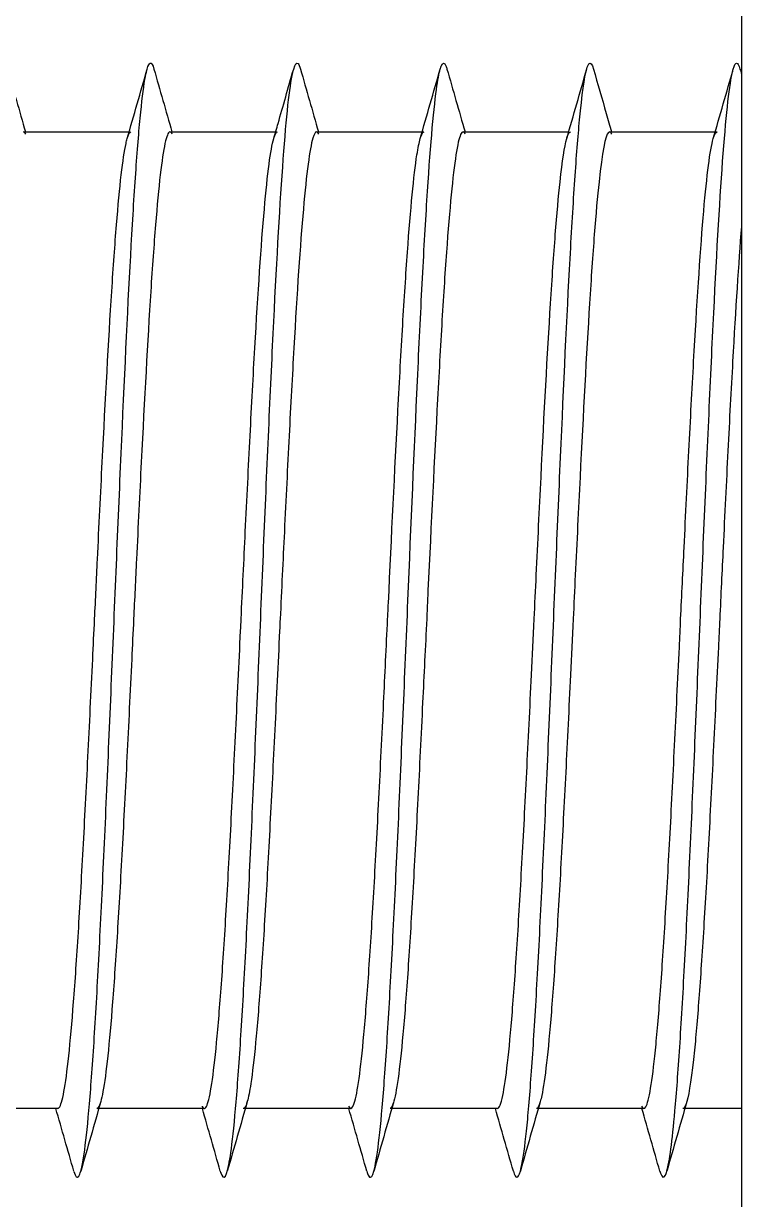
# Model space of a CAD drawing. Header units: millimetres. Extents: x 181 to 381, y 0 to 208.
# Drawn here: x 208.361 to 209.546, y 153.234 to 155.175 of the extents above; entities that cross this region are included whole.
import ezdxf

# ---------------------------------------------------------------- set-up
doc = ezdxf.new("R2010")
doc.units = ezdxf.units.MM
doc.layers.add('Make2D$可见线$曲线', color=7, linetype='Continuous', true_color=0x000000)

msp = doc.modelspace()

# ---------------------------------------------------------------- linework, layer by layer
at = {"layer": 'Make2D$可见线$曲线', "color": 18, "lineweight": -3, "true_color": 0x000000}
for points, degree in [([(209.5456, 157.7725), (209.5456, 155.3125), (209.5456, 152.8525)], 2), ([(209.5321, 155.0998), (209.5358, 155.1128), (209.5395, 155.1127), (209.5432, 155.0998)], 3), ([(208.3341, 155.0998), (208.344, 155.0652), (208.354, 155.0306), (208.3639, 154.996)], 3), ([(208.5319, 154.9849), (208.5429, 155.0232), (208.5538, 155.0615), (208.5648, 155.0998)], 3), ([(208.576, 155.0998), (208.5858, 155.0654), (208.5957, 155.0308), (208.6057, 154.996)], 3), ([(208.8178, 155.0998), (208.8277, 155.0652), (208.8376, 155.0306), (208.8475, 154.996)], 3), ([(209.0155, 154.9849), (209.0265, 155.0232), (209.0375, 155.0615), (209.0484, 155.0998)], 3), ([(209.0596, 155.0998), (209.0695, 155.0652), (209.0794, 155.0306), (209.0894, 154.996)], 3), ([(209.2573, 154.9849), (209.2683, 155.0232), (209.2793, 155.0615), (209.2903, 155.0999)], 3), ([(209.4991, 154.9849), (209.5101, 155.0231), (209.5211, 155.0615), (209.5321, 155.0998)], 3), ([(209.5432, 155.0998), (209.544, 155.097), (209.5448, 155.0943), (209.5456, 155.0916)], 3), ([(208.3607, 154.996), (208.4481, 154.996), (208.5354, 154.996)], 2), ([(208.3643, 154.9925), (208.3632, 154.9947), (208.362, 154.9959), (208.3608, 154.996)], 3), ([(208.5319, 154.9849), (208.5338, 154.9916), (208.5357, 154.9953), (208.5377, 154.9959)], 3), ([(208.6026, 154.996), (208.6908, 154.996), (208.779, 154.996)], 2), ([(208.6061, 154.9925), (208.605, 154.9947), (208.6038, 154.9959), (208.6027, 154.996)], 3), ([(208.7739, 154.9855), (208.7759, 154.9925), (208.778, 154.996), (208.78, 154.996)], 3), ([(208.8444, 154.996), (208.9329, 154.996), (209.0214, 154.996)], 2), ([(209.0862, 154.996), (209.1734, 154.996), (209.2606, 154.996)], 2), ([(209.0898, 154.9925), (209.0886, 154.9947), (209.0874, 154.9959), (209.0863, 154.996)], 3), ([(209.328, 154.996), (209.4167, 154.996), (209.5055, 154.996)], 2), ([(209.3316, 154.9925), (209.3304, 154.9947), (209.3293, 154.9959), (209.3281, 154.996)], 3), ([(209.4991, 154.9849), (209.5012, 154.9922), (209.5034, 154.996), (209.5055, 154.996)], 3), ([(208.4173, 153.3839), (208.3291, 153.3839), (208.2409, 153.3839)], 2), ([(208.4438, 153.2803), (208.4339, 153.3148), (208.424, 153.3493), (208.4141, 153.3839)], 3), ([(208.4882, 153.3952), (208.4772, 153.3569), (208.4662, 153.3186), (208.4552, 153.2803)], 3), ([(208.6591, 153.3839), (208.5704, 153.3839), (208.4817, 153.3839)], 2), ([(208.6855, 153.2803), (208.6757, 153.3149), (208.6658, 153.3494), (208.6559, 153.3839)], 3), ([(208.73, 153.3952), (208.719, 153.3569), (208.708, 153.3186), (208.697, 153.2803)], 3), ([(208.9009, 153.3839), (208.8122, 153.3839), (208.7235, 153.3839)], 2), ([(208.9274, 153.2802), (208.9175, 153.3148), (208.9076, 153.3493), (208.8977, 153.3839)], 3), ([(208.9718, 153.3952), (208.9606, 153.3563), (208.9496, 153.318), (208.9388, 153.2802)], 3), ([(209.1428, 153.3839), (209.0543, 153.3839), (208.9659, 153.3839)], 2), ([(208.9718, 153.3952), (208.9699, 153.3887), (208.9681, 153.3851), (208.9662, 153.3841)], 3), ([(209.1692, 153.2804), (209.1592, 153.3152), (209.1493, 153.3497), (209.1395, 153.3839)], 3), ([(209.2136, 153.3953), (209.2026, 153.3571), (209.1917, 153.3187), (209.1807, 153.2804)], 3), ([(209.3845, 153.3839), (209.2958, 153.3839), (209.2071, 153.3839)], 2), ([(209.2135, 153.3947), (209.2114, 153.3876), (209.2093, 153.384), (209.2072, 153.3839)], 3), ([(209.3809, 153.3875), (209.3821, 153.3851), (209.3833, 153.3839), (209.3845, 153.3839)], 3), ([(209.411, 153.2803), (209.4011, 153.3148), (209.3912, 153.3494), (209.3813, 153.3839)], 3), ([(209.4554, 153.3951), (209.4444, 153.3568), (209.4334, 153.3185), (209.4224, 153.2802)], 3), ([(209.5457, 153.3839), (209.4973, 153.3839), (209.4489, 153.3839)], 2), ([(209.1692, 153.2804), (209.173, 153.267), (209.1768, 153.267), (209.1807, 153.2804)], 3)]:
    msp.add_open_spline(points, degree=degree, dxfattribs=at)
for points, knots in [([(208.5648, 155.0998), (208.5665, 155.1057), (208.5702, 155.1128), (208.5739, 155.1069), (208.576, 155.0998)], [48.6016302, 48.6016302, 48.6016302, 48.6016302, 48.7334539, 48.8934515, 48.8934515, 48.8934515, 48.8934515]), ([(208.8066, 155.0998), (208.809, 155.1082), (208.8128, 155.1128), (208.8165, 155.1044), (208.8178, 155.0998)], [54.8916827, 54.8916827, 54.8916827, 54.8916827, 55.0810877, 55.1834694, 55.1834694, 55.1834694, 55.1834694]), ([(209.0484, 155.0998), (209.049, 155.1017), (209.0521, 155.1111), (209.0558, 155.1112), (209.059, 155.1018), (209.0596, 155.0998)], [61.1820492, 61.1820492, 61.1820492, 61.1820492, 61.2239612, 61.4287227, 61.4735242, 61.4735242, 61.4735242, 61.4735242]), ([(209.2903, 155.0999), (209.2915, 155.1042), (209.2952, 155.1128), (209.2989, 155.1084), (209.3014, 155.0998)], [67.4728856, 67.4728856, 67.4728856, 67.4728856, 67.5715963, 67.7639447, 67.7639447, 67.7639447, 67.7639447]), ([(208.4552, 153.2803), (208.4567, 153.2856), (208.4609, 153.3057), (208.4676, 153.3636), (208.4756, 153.4659), (208.4835, 153.5982), (208.4914, 153.7555), (208.4993, 153.9308), (208.5071, 154.1162), (208.515, 154.3054), (208.5255, 154.5515), (208.536, 154.7715), (208.5464, 154.9396), (208.5542, 155.0344), (208.5604, 155.0812), (208.5639, 155.0966), (208.5648, 155.0998)], [45.750182, 45.750182, 45.750182, 45.750182, 45.86678, 46.071543, 46.276305, 46.481066, 46.685829, 46.890592, 47.095355, 47.300117, 47.504878, 47.914405, 48.119167, 48.323928, 48.528691, 48.60163, 48.60163, 48.60163, 48.60163]), ([(208.697, 153.2803), (208.6993, 153.2881), (208.7041, 153.3151), (208.7117, 153.3891), (208.7196, 153.5), (208.7275, 153.64), (208.7354, 153.8027), (208.7433, 153.982), (208.7512, 154.1697), (208.759, 154.3576), (208.7669, 154.5393), (208.7774, 154.7622), (208.7878, 154.9411), (208.7982, 155.0548), (208.8036, 155.0888), (208.8064, 155.0991), (208.8066, 155.0998)], [52.040698, 52.040698, 52.040698, 52.040698, 52.214414, 52.419177, 52.62394, 52.828702, 53.033464, 53.238226, 53.44299, 53.647752, 53.852514, 54.057276, 54.466802, 54.671564, 54.876325, 54.891683, 54.891683, 54.891683, 54.891683]), ([(208.7737, 154.9849), (208.7761, 154.9932), (208.7785, 155.0016), (208.7809, 155.0101), (208.789, 155.0384), (208.7976, 155.0683), (208.8066, 155.0998)], [0.1207672, 0.1207672, 0.1207672, 0.1207672, 0.1462755, 0.1462755, 0.1462755, 0.2395705, 0.2395705, 0.2395705, 0.2395705]), ([(208.9388, 153.2802), (208.9392, 153.2814), (208.9421, 153.2928), (208.9478, 153.3295), (208.9557, 153.4168), (208.9636, 153.5368), (208.9715, 153.6834), (208.9794, 153.8515), (208.9873, 154.0337), (208.9978, 154.2854), (209.0083, 154.5343), (209.0187, 154.7492), (209.0292, 154.9341), (209.0391, 155.0531), (209.0464, 155.0926), (209.0484, 155.0998)], [58.330433, 58.330433, 58.330433, 58.330433, 58.357288, 58.562049, 58.766811, 58.971574, 59.176337, 59.381099, 59.585861, 59.790623, 60.200149, 60.404911, 60.609673, 61.019199, 61.182049, 61.182049, 61.182049, 61.182049]), ([(209.1807, 153.2804), (209.1817, 153.2842), (209.1855, 153.3007), (209.1918, 153.3504), (209.1997, 153.4474), (209.2076, 153.5751), (209.2156, 153.729), (209.2234, 153.9013), (209.2313, 154.0862), (209.2392, 154.2753), (209.2497, 154.5228), (209.2602, 154.7475), (209.2706, 154.9212), (209.2798, 155.039), (209.2863, 155.0861), (209.2903, 155.0999)], [64.621842, 64.621842, 64.621842, 64.621842, 64.704922, 64.909685, 65.114446, 65.319208, 65.523971, 65.728735, 65.933497, 66.138258, 66.343021, 66.752547, 66.957308, 67.16207, 67.472886, 67.472886, 67.472886, 67.472886]), ([(209.3014, 155.0998), (209.3083, 155.0757), (209.3153, 155.0512), (209.3225, 155.0263), (209.3254, 155.0162), (209.3283, 155.0061), (209.3312, 154.996)], [0, 0, 0, 0, 0.0765056, 0.0765056, 0.0765056, 0.1082098, 0.1082098, 0.1082098, 0.1082098]), ([(209.4224, 153.2802), (209.4269, 153.2958), (209.434, 153.3497), (209.4438, 153.4802), (209.4517, 153.616), (209.4596, 153.7753), (209.4675, 153.9525), (209.4753, 154.1388), (209.4832, 154.3279), (209.4911, 154.511), (209.5015, 154.7376), (209.512, 154.9227), (209.5224, 155.0433), (209.5282, 155.0846), (209.5315, 155.0976), (209.5321, 155.0998)], [70.910631, 70.910631, 70.910631, 70.910631, 71.25732, 71.462082, 71.666844, 71.871606, 72.076369, 72.281132, 72.485894, 72.690655, 72.895418, 73.304944, 73.509705, 73.714467, 73.762297, 73.762297, 73.762297, 73.762297]), ([(208.602, 154.9959), (208.5994, 154.9951), (208.5968, 154.9887), (208.5942, 154.9768), (208.5916, 154.9649), (208.589, 154.9475), (208.5864, 154.9249), (208.5838, 154.9024), (208.5812, 154.8747), (208.5786, 154.8425), (208.5759, 154.8102), (208.5733, 154.7734), (208.5707, 154.7327), (208.5655, 154.6512), (208.5603, 154.5553), (208.555, 154.451), (208.5524, 154.3989), (208.5498, 154.3451), (208.5472, 154.2904), (208.5456, 154.2577), (208.544, 154.2248), (208.5424, 154.1919), (208.5414, 154.1698), (208.5403, 154.1478), (208.5393, 154.1258), (208.5367, 154.0711), (208.534, 154.017), (208.5314, 153.9643), (208.5288, 153.9115), (208.5262, 153.8604), (208.5235, 153.8118), (208.5209, 153.7631), (208.5183, 153.7173), (208.5156, 153.6749), (208.513, 153.6326), (208.5103, 153.594), (208.5077, 153.5597), (208.5051, 153.5254), (208.5024, 153.4956), (208.4998, 153.4707), (208.4972, 153.4459), (208.4945, 153.4262), (208.4919, 153.4118), (208.4906, 153.4051), (208.4894, 153.3995), (208.4882, 153.3952)], [0.01658, 0.01658, 0.01658, 0.01658, 0.221399, 0.221399, 0.221399, 0.42659, 0.42659, 0.42659, 0.631597, 0.631597, 0.631597, 0.836769, 0.836769, 0.836769, 1.249099, 1.249099, 1.249099, 1.454485, 1.454485, 1.454485, 1.577298, 1.577298, 1.577298, 1.659426, 1.659426, 1.659426, 1.864168, 1.864168, 1.864168, 2.069332, 2.069332, 2.069332, 2.274704, 2.274704, 2.274704, 2.479879, 2.479879, 2.479879, 2.685034, 2.685034, 2.685034, 2.889946, 2.889946, 2.889946, 2.986367, 2.986367, 2.986367, 2.986367]), ([(208.8444, 154.996), (208.8423, 154.996), (208.8403, 154.9925), (208.8382, 154.9855), (208.8356, 154.9767), (208.833, 154.9623), (208.8304, 154.9427), (208.8278, 154.923), (208.8252, 154.8982), (208.8226, 154.8685), (208.8173, 154.8089), (208.8121, 154.731), (208.8069, 154.6395), (208.8043, 154.5937), (208.8017, 154.545), (208.799, 154.494), (208.7964, 154.443), (208.7938, 154.3901), (208.7912, 154.336), (208.7889, 154.2884), (208.7866, 154.2402), (208.7843, 154.1919), (208.7839, 154.1853), (208.7836, 154.1788), (208.7833, 154.1722), (208.7807, 154.1172), (208.7781, 154.0625), (208.7754, 154.0089), (208.7728, 153.9552), (208.7702, 153.903), (208.7675, 153.853), (208.7649, 153.803), (208.7623, 153.7555), (208.7596, 153.7112), (208.757, 153.667), (208.7544, 153.6262), (208.7517, 153.5895), (208.7491, 153.5528), (208.7465, 153.5204), (208.7438, 153.4928), (208.7412, 153.4652), (208.7385, 153.4425), (208.7359, 153.4251), (208.7339, 153.4121), (208.732, 153.4021), (208.73, 153.3952)], [0.002433, 0.002433, 0.002433, 0.002433, 0.163963, 0.163963, 0.163963, 0.36897, 0.36897, 0.36897, 0.574142, 0.574142, 0.574142, 0.986472, 0.986472, 0.986472, 1.191858, 1.191858, 1.191858, 1.397056, 1.397056, 1.397056, 1.57729, 1.57729, 1.57729, 1.601686, 1.601686, 1.601686, 1.80685, 1.80685, 1.80685, 2.012222, 2.012222, 2.012222, 2.217397, 2.217397, 2.217397, 2.422552, 2.422552, 2.422552, 2.627464, 2.627464, 2.627464, 2.832773, 2.832773, 2.832773, 2.986389, 2.986389, 2.986389, 2.986389]), ([(208.8479, 154.9925), (208.8473, 154.9937), (208.8467, 154.9946), (208.846, 154.9952), (208.8455, 154.9957), (208.845, 154.9959), (208.8445, 154.996)], [6.21803427, 6.21803427, 6.21803427, 6.21803427, 6.26804965, 6.26804965, 6.26804965, 6.30910587, 6.30910587, 6.30910587, 6.30910587]), ([(209.0862, 154.996), (209.0849, 154.996), (209.0835, 154.9945), (209.0822, 154.9916), (209.0796, 154.9859), (209.077, 154.9746), (209.0744, 154.9579), (209.0692, 154.9245), (209.064, 154.8698), (209.0587, 154.7973), (209.0561, 154.7611), (209.0535, 154.7207), (209.0509, 154.6768), (209.0483, 154.6331), (209.0457, 154.586), (209.0431, 154.5364), (209.0378, 154.4368), (209.0326, 154.3285), (209.0273, 154.2182), (209.0269, 154.2095), (209.0265, 154.2007), (209.0261, 154.1919), (209.0239, 154.1457), (209.0217, 154.0995), (209.0194, 154.0539), (209.0168, 153.9997), (209.0142, 153.9466), (209.0116, 153.8954), (209.0089, 153.8442), (209.0063, 153.7952), (209.0037, 153.7491), (209.001, 153.7031), (208.9984, 153.6603), (208.9958, 153.6213), (208.9931, 153.5823), (208.9905, 153.5474), (208.9879, 153.5171), (208.9852, 153.4868), (208.9826, 153.4613), (208.9799, 153.441), (208.9773, 153.4206), (208.9747, 153.4056), (208.972, 153.396)], [0.002432, 0.002432, 0.002432, 0.002432, 0.106384, 0.106384, 0.106384, 0.311558, 0.311558, 0.311558, 0.723901, 0.723901, 0.723901, 0.929272, 0.929272, 0.929272, 1.134189, 1.134189, 1.134189, 1.546653, 1.546653, 1.546653, 1.579417, 1.579417, 1.579417, 1.751748, 1.751748, 1.751748, 1.956923, 1.956923, 1.956923, 2.162078, 2.162078, 2.162078, 2.36699, 2.36699, 2.36699, 2.572299, 2.572299, 2.572299, 2.777331, 2.777331, 2.777331, 2.982513, 2.982513, 2.982513, 2.982513]), ([(209.0155, 154.9849), (209.0163, 154.9876), (209.0171, 154.9899), (209.0179, 154.9916), (209.0192, 154.9945), (209.0205, 154.996), (209.0218, 154.996)], [6.1403175, 6.1403175, 6.1403175, 6.1403175, 6.2027213, 6.2027213, 6.2027213, 6.3066732, 6.3066732, 6.3066732, 6.3066732]), ([(209.328, 154.996), (209.3274, 154.996), (209.3268, 154.9957), (209.3262, 154.9951), (209.321, 154.99), (209.3158, 154.9623), (209.3106, 154.9137), (209.308, 154.8895), (209.3053, 154.8603), (209.3027, 154.8265), (209.3001, 154.7928), (209.2975, 154.7547), (209.2949, 154.7129), (209.2897, 154.629), (209.2845, 154.5313), (209.2792, 154.4258), (209.2766, 154.3731), (209.274, 154.319), (209.2713, 154.2642), (209.2702, 154.2402), (209.269, 154.216), (209.2679, 154.1919), (209.2664, 154.161), (209.2649, 154.1302), (209.2635, 154.0996), (209.2608, 154.0449), (209.2582, 153.991), (209.2556, 153.9388), (209.253, 153.8866), (209.2503, 153.8362), (209.2477, 153.7886), (209.2451, 153.7408), (209.2424, 153.696), (209.2398, 153.6549), (209.2372, 153.6137), (209.2345, 153.5765), (209.2319, 153.5436), (209.2292, 153.5107), (209.2266, 153.4825), (209.224, 153.4592), (209.2213, 153.436), (209.2187, 153.418), (209.2161, 153.4054), (209.2153, 153.4015), (209.2144, 153.3982), (209.2136, 153.3953)], [0.002432, 0.002432, 0.002432, 0.002432, 0.049059, 0.049059, 0.049059, 0.461402, 0.461402, 0.461402, 0.666773, 0.666773, 0.666773, 0.87169, 0.87169, 0.87169, 1.284154, 1.284154, 1.284154, 1.489393, 1.489393, 1.489393, 1.579402, 1.579402, 1.579402, 1.694305, 1.694305, 1.694305, 1.899459, 1.899459, 1.899459, 2.104371, 2.104371, 2.104371, 2.309681, 2.309681, 2.309681, 2.514712, 2.514712, 2.514712, 2.719894, 2.719894, 2.719894, 2.924825, 2.924825, 2.924825, 2.987652, 2.987652, 2.987652, 2.987652]), ([(209.2577, 154.9861), (209.2591, 154.9907), (209.2605, 154.9937), (209.2619, 154.9951), (209.2625, 154.9957), (209.2631, 154.996), (209.2636, 154.996)], [6.147588, 6.147588, 6.147588, 6.147588, 6.2580433, 6.2580433, 6.2580433, 6.3046702, 6.3046702, 6.3046702, 6.3046702]), ([(208.4174, 153.3839), (208.4181, 153.3839), (208.4189, 153.3844), (208.4196, 153.3853), (208.4222, 153.3886), (208.4249, 153.3975), (208.4275, 153.4118), (208.4302, 153.4262), (208.4328, 153.4459), (208.4354, 153.4707), (208.4381, 153.4956), (208.4407, 153.5254), (208.4434, 153.5597), (208.446, 153.594), (208.4486, 153.6326), (208.4513, 153.6749), (208.4539, 153.7173), (208.4565, 153.7631), (208.4592, 153.8118), (208.4618, 153.8604), (208.4644, 153.9115), (208.4671, 153.9643), (208.4697, 154.017), (208.4723, 154.0711), (208.4749, 154.1258), (208.476, 154.1478), (208.477, 154.1698), (208.4781, 154.1919), (208.4797, 154.2248), (208.4812, 154.2577), (208.4828, 154.2904), (208.4854, 154.3451), (208.488, 154.3989), (208.4907, 154.451), (208.4959, 154.5553), (208.5011, 154.6512), (208.5064, 154.7327), (208.509, 154.7734), (208.5116, 154.8102), (208.5142, 154.8425), (208.5168, 154.8747), (208.5194, 154.9024), (208.522, 154.9249), (208.5246, 154.9475), (208.5272, 154.9649), (208.5299, 154.9768), (208.5305, 154.9799), (208.5312, 154.9826), (208.5319, 154.9849)], [3.154673, 3.154673, 3.154673, 3.154673, 3.211827, 3.211827, 3.211827, 3.417136, 3.417136, 3.417136, 3.622048, 3.622048, 3.622048, 3.827203, 3.827203, 3.827203, 4.032378, 4.032378, 4.032378, 4.23775, 4.23775, 4.23775, 4.442914, 4.442914, 4.442914, 4.647656, 4.647656, 4.647656, 4.729784, 4.729784, 4.729784, 4.852597, 4.852597, 4.852597, 5.057982, 5.057982, 5.057982, 5.470312, 5.470312, 5.470312, 5.675485, 5.675485, 5.675485, 5.880492, 5.880492, 5.880492, 6.085682, 6.085682, 6.085682, 6.138332, 6.138332, 6.138332, 6.138332]), ([(208.6592, 153.3839), (208.6607, 153.3839), (208.6622, 153.3858), (208.6636, 153.3894), (208.6663, 153.3958), (208.6689, 153.4078), (208.6716, 153.4251), (208.6742, 153.4425), (208.6768, 153.4652), (208.6795, 153.4928), (208.6821, 153.5204), (208.6847, 153.5528), (208.6874, 153.5895), (208.69, 153.6262), (208.6927, 153.667), (208.6953, 153.7112), (208.6979, 153.7555), (208.7006, 153.803), (208.7032, 153.853), (208.7058, 153.903), (208.7084, 153.9552), (208.7111, 154.0089), (208.7137, 154.0625), (208.7163, 154.1172), (208.719, 154.1722), (208.7193, 154.1788), (208.7196, 154.1853), (208.7199, 154.1919), (208.7222, 154.2402), (208.7245, 154.2884), (208.7268, 154.336), (208.7294, 154.3901), (208.7321, 154.443), (208.7347, 154.494), (208.7373, 154.545), (208.7399, 154.5937), (208.7425, 154.6395), (208.7478, 154.731), (208.753, 154.8089), (208.7582, 154.8685), (208.7608, 154.8982), (208.7634, 154.923), (208.766, 154.9427), (208.7686, 154.9619), (208.7711, 154.976), (208.7737, 154.9849)], [3.154561, 3.154561, 3.154561, 3.154561, 3.26919, 3.26919, 3.26919, 3.474222, 3.474222, 3.474222, 3.679531, 3.679531, 3.679531, 3.884443, 3.884443, 3.884443, 4.089598, 4.089598, 4.089598, 4.294773, 4.294773, 4.294773, 4.500145, 4.500145, 4.500145, 4.705309, 4.705309, 4.705309, 4.729705, 4.729705, 4.729705, 4.909939, 4.909939, 4.909939, 5.115138, 5.115138, 5.115138, 5.320522, 5.320522, 5.320522, 5.732853, 5.732853, 5.732853, 5.938025, 5.938025, 5.938025, 6.138124, 6.138124, 6.138124, 6.138124]), ([(208.901, 153.3839), (208.9032, 153.384), (208.9054, 153.3881), (208.9077, 153.396), (208.9103, 153.4056), (208.913, 153.4206), (208.9156, 153.441), (208.9182, 153.4613), (208.9209, 153.4868), (208.9235, 153.5171), (208.9261, 153.5474), (208.9288, 153.5823), (208.9314, 153.6213), (208.934, 153.6603), (208.9367, 153.7031), (208.9393, 153.7491), (208.942, 153.7952), (208.9446, 153.8442), (208.9472, 153.8954), (208.9498, 153.9466), (208.9525, 153.9997), (208.9551, 154.0539), (208.9573, 154.0995), (208.9595, 154.1457), (208.9617, 154.1919), (208.9621, 154.2007), (208.9625, 154.2095), (208.963, 154.2182), (208.9682, 154.3285), (208.9734, 154.4368), (208.9787, 154.5364), (208.9813, 154.586), (208.9839, 154.6331), (208.9865, 154.6768), (208.9892, 154.7207), (208.9918, 154.7611), (208.9944, 154.7973), (208.9996, 154.8698), (209.0048, 154.9245), (209.01, 154.9579), (209.0119, 154.9696), (209.0137, 154.9786), (209.0155, 154.9849)], [3.154542, 3.154542, 3.154542, 3.154542, 3.326593, 3.326593, 3.326593, 3.531775, 3.531775, 3.531775, 3.736806, 3.736806, 3.736806, 3.942116, 3.942116, 3.942116, 4.147028, 4.147028, 4.147028, 4.352182, 4.352182, 4.352182, 4.557358, 4.557358, 4.557358, 4.729688, 4.729688, 4.729688, 4.762451, 4.762451, 4.762451, 5.174916, 5.174916, 5.174916, 5.379834, 5.379834, 5.379834, 5.585205, 5.585205, 5.585205, 5.997547, 5.997547, 5.997547, 6.140318, 6.140318, 6.140318, 6.140318]), ([(209.1429, 153.3839), (209.1458, 153.384), (209.1487, 153.3912), (209.1517, 153.4054), (209.1543, 153.418), (209.157, 153.436), (209.1596, 153.4592), (209.1623, 153.4825), (209.1649, 153.5107), (209.1675, 153.5436), (209.1702, 153.5765), (209.1728, 153.6137), (209.1754, 153.6549), (209.1781, 153.696), (209.1807, 153.7408), (209.1833, 153.7886), (209.186, 153.8362), (209.1886, 153.8866), (209.1912, 153.9388), (209.1939, 153.991), (209.1965, 154.0449), (209.1991, 154.0996), (209.2006, 154.1302), (209.2021, 154.161), (209.2035, 154.1919), (209.2047, 154.216), (209.2058, 154.2402), (209.207, 154.2642), (209.2096, 154.319), (209.2122, 154.3731), (209.2148, 154.4258), (209.2201, 154.5313), (209.2253, 154.629), (209.2305, 154.7129), (209.2332, 154.7547), (209.2358, 154.7928), (209.2384, 154.8265), (209.241, 154.8603), (209.2436, 154.8895), (209.2462, 154.9137), (209.2499, 154.9482), (209.2536, 154.9721), (209.2573, 154.9849)], [3.152416, 3.152416, 3.152416, 3.152416, 3.382276, 3.382276, 3.382276, 3.587208, 3.587208, 3.587208, 3.79239, 3.79239, 3.79239, 3.997422, 3.997422, 3.997422, 4.202731, 4.202731, 4.202731, 4.407643, 4.407643, 4.407643, 4.612798, 4.612798, 4.612798, 4.727701, 4.727701, 4.727701, 4.81771, 4.81771, 4.81771, 5.022947, 5.022947, 5.022947, 5.435412, 5.435412, 5.435412, 5.64033, 5.64033, 5.64033, 5.8457, 5.8457, 5.8457, 6.13826, 6.13826, 6.13826, 6.13826]), ([(209.3846, 153.3839), (209.3857, 153.3839), (209.3867, 153.3849), (209.3878, 153.3867), (209.3931, 153.396), (209.3984, 153.4277), (209.4036, 153.48), (209.4063, 153.506), (209.4089, 153.5369), (209.4116, 153.5722), (209.4142, 153.6076), (209.4168, 153.6471), (209.4195, 153.6903), (209.4221, 153.7334), (209.4247, 153.78), (209.4274, 153.8291), (209.43, 153.8784), (209.4326, 153.93), (209.4353, 153.9832), (209.4379, 154.0363), (209.4405, 154.0907), (209.4431, 154.1456), (209.4439, 154.161), (209.4446, 154.1764), (209.4453, 154.1919), (209.4472, 154.2314), (209.4491, 154.2709), (209.451, 154.31), (209.4536, 154.3644), (209.4562, 154.4178), (209.4589, 154.4694), (209.4615, 154.521), (209.4641, 154.5706), (209.4667, 154.6172), (209.472, 154.7108), (209.4772, 154.7913), (209.4824, 154.8539), (209.485, 154.885), (209.4876, 154.9115), (209.4902, 154.9328), (209.4928, 154.9542), (209.4954, 154.9703), (209.498, 154.9809), (209.4984, 154.9823), (209.4988, 154.9836), (209.4991, 154.9849)], [3.152459, 3.152459, 3.152459, 3.152459, 3.234328, 3.234328, 3.234328, 3.646797, 3.646797, 3.646797, 3.851729, 3.851729, 3.851729, 4.056911, 4.056911, 4.056911, 4.261943, 4.261943, 4.261943, 4.467252, 4.467252, 4.467252, 4.672164, 4.672164, 4.672164, 4.729713, 4.729713, 4.729713, 4.877103, 4.877103, 4.877103, 5.082278, 5.082278, 5.082278, 5.287516, 5.287516, 5.287516, 5.69998, 5.69998, 5.69998, 5.904898, 5.904898, 5.904898, 6.110269, 6.110269, 6.110269, 6.137932, 6.137932, 6.137932, 6.137932]), ([(209.5456, 154.8397), (209.5407, 154.7793), (209.5359, 154.7038), (209.5311, 154.6172), (209.5285, 154.5706), (209.5258, 154.521), (209.5232, 154.4694), (209.5206, 154.4178), (209.518, 154.3644), (209.5154, 154.31), (209.5135, 154.2709), (209.5116, 154.2314), (209.5097, 154.1919), (209.509, 154.1764), (209.5082, 154.161), (209.5075, 154.1456), (209.5049, 154.0907), (209.5022, 154.0363), (209.4996, 153.9832), (209.497, 153.93), (209.4944, 153.8784), (209.4917, 153.8291), (209.4891, 153.78), (209.4865, 153.7334), (209.4838, 153.6903), (209.4812, 153.6471), (209.4785, 153.6076), (209.4759, 153.5722), (209.4733, 153.5369), (209.4707, 153.506), (209.468, 153.48), (209.4638, 153.4383), (209.4596, 153.4097), (209.4554, 153.3951)], [0.637607, 0.637607, 0.637607, 0.637607, 1.019512, 1.019512, 1.019512, 1.22475, 1.22475, 1.22475, 1.429925, 1.429925, 1.429925, 1.577315, 1.577315, 1.577315, 1.634864, 1.634864, 1.634864, 1.839776, 1.839776, 1.839776, 2.045085, 2.045085, 2.045085, 2.250117, 2.250117, 2.250117, 2.455299, 2.455299, 2.455299, 2.66023, 2.66023, 2.66023, 2.989097, 2.989097, 2.989097, 2.989097]), ([(208.4882, 153.3952), (208.4868, 153.3903), (208.4854, 153.387), (208.484, 153.3853), (208.4832, 153.3844), (208.4825, 153.3839), (208.4817, 153.3839)], [2.9863673, 2.9863673, 2.9863673, 2.9863673, 3.0952551, 3.0952551, 3.0952551, 3.1524082, 3.1524082, 3.1524082, 3.1524082]), ([(208.6554, 153.3875), (208.6555, 153.3873), (208.6556, 153.3871), (208.6557, 153.387), (208.6568, 153.3849), (208.658, 153.3839), (208.6591, 153.3839)], [3.05729585, 3.05729585, 3.05729585, 3.05729585, 3.06427193, 3.06427193, 3.06427193, 3.15212857, 3.15212857, 3.15212857, 3.15212857]), ([(208.73, 153.3952), (208.7293, 153.3929), (208.7287, 153.391), (208.728, 153.3894), (208.7265, 153.3858), (208.725, 153.3839), (208.7236, 153.3839)], [2.9863895, 2.9863895, 2.9863895, 2.9863895, 3.037805, 3.037805, 3.037805, 3.152435, 3.152435, 3.152435, 3.152435]), ([(208.8973, 153.3874), (208.8981, 153.3858), (208.8989, 153.3848), (208.8997, 153.3842), (208.9001, 153.384), (208.9005, 153.3839), (208.9009, 153.3839)], [3.05740302, 3.05740302, 3.05740302, 3.05740302, 3.12180395, 3.12180395, 3.12180395, 3.15211003, 3.15211003, 3.15211003, 3.15211003]), ([(209.4551, 153.3941), (209.4541, 153.3909), (209.4531, 153.3884), (209.4522, 153.3867), (209.4511, 153.3849), (209.4501, 153.3839), (209.449, 153.3839)], [2.997159, 2.997159, 2.997159, 2.997159, 3.0726992, 3.0726992, 3.0726992, 3.1545681, 3.1545681, 3.1545681, 3.1545681]), ([(208.4439, 153.2799), (208.4465, 153.2709), (208.4503, 153.267), (208.4541, 153.2763), (208.4552, 153.2803)], [45.4572547, 45.4572547, 45.4572547, 45.4572547, 45.6620166, 45.7501821, 45.7501821, 45.7501821, 45.7501821]), ([(208.6855, 153.2803), (208.6863, 153.2776), (208.6897, 153.2681), (208.6936, 153.2694), (208.6966, 153.2789), (208.697, 153.2803)], [51.7443898, 51.7443898, 51.7443898, 51.7443898, 51.8048904, 52.0096519, 52.0406981, 52.0406981, 52.0406981, 52.0406981]), ([(208.9274, 153.2802), (208.9289, 153.275), (208.9327, 153.2669), (208.9365, 153.2722), (208.9388, 153.2802)], [58.0356421, 58.0356421, 58.0356421, 58.0356421, 58.1525251, 58.3304331, 58.3304331, 58.3304331, 58.3304331]), ([(209.411, 153.2803), (209.4114, 153.2791), (209.4144, 153.2696), (209.4182, 153.2678), (209.4216, 153.2774), (209.4224, 153.2802)], [70.6154597, 70.6154597, 70.6154597, 70.6154597, 70.643032, 70.8477935, 70.9106308, 70.9106308, 70.9106308, 70.9106308])]:
    msp.add_open_spline(points, degree=3, knots=knots, dxfattribs=at)

doc.saveas('drawing.dxf')
